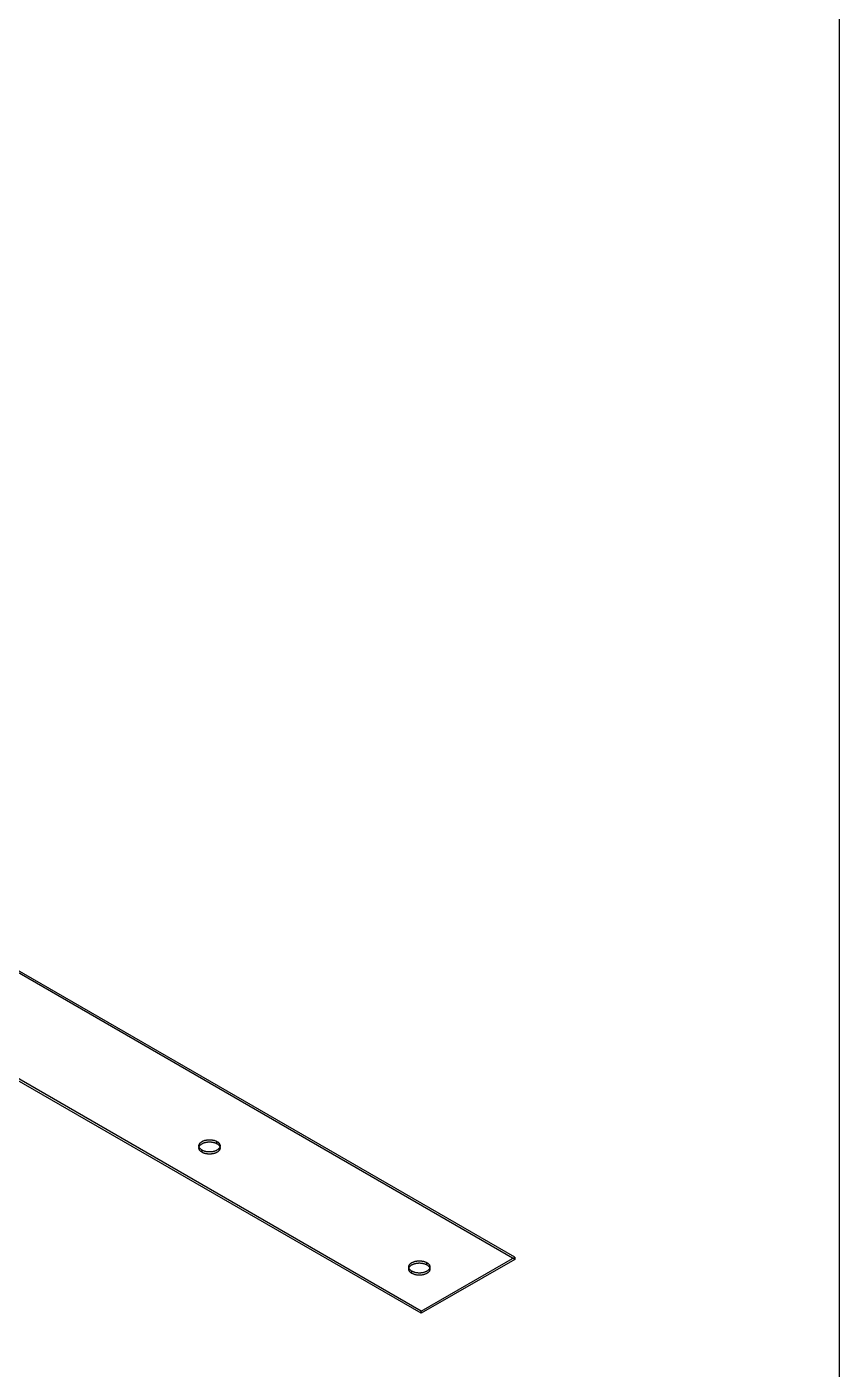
# Model space of a CAD drawing. Header units: inches. Extents: x 7 to 469, y 7 to 301.
# Drawn here: x 426.5 to 469.4, y 153.2 to 224 of the extents above; entities that cross this region are included whole.
import ezdxf

# ---------------------------------------------------------------- set-up
doc = ezdxf.new("R2010")
doc.units = ezdxf.units.IN
doc.header["$MEASUREMENT"] = 0

msp = doc.modelspace()

# ---------------------------------------------------------------- linework, layer by layer
at = {"layer": 'OUTLINE'}
for p, q in [((469.389, 301.389), (469.389, 6.611)), ((452.278, 159.074), (406.127, 185.72)), ((452.278, 158.96), (406.127, 185.606)), ((447.347, 156.227), (406.127, 180.026)), ((447.347, 156.113), (406.127, 179.912)), ((435.664, 165.076), (435.675, 165.09)), ((435.675, 165.09), (435.687, 165.105)), ((435.687, 165.105), (435.701, 165.118)), ((435.701, 165.118), (435.716, 165.132)), ((435.716, 165.132), (435.731, 165.145)), ((435.731, 165.145), (435.748, 165.157)), ((435.748, 165.157), (435.766, 165.169)), ((435.766, 165.169), (435.785, 165.18)), ((435.785, 165.18), (435.805, 165.191)), ((435.805, 165.191), (435.825, 165.202)), ((435.805, 165.077), (435.825, 165.088)), ((435.825, 165.202), (435.847, 165.211)), ((435.825, 165.088), (435.847, 165.098)), ((435.847, 165.211), (435.869, 165.22)), ((435.847, 165.098), (435.869, 165.107)), ((435.869, 165.22), (435.893, 165.229)), ((435.869, 165.107), (435.893, 165.115)), ((435.893, 165.229), (435.916, 165.237)), ((435.893, 165.115), (435.916, 165.123)), ((435.916, 165.237), (435.941, 165.244)), ((435.916, 165.123), (435.941, 165.13)), ((435.941, 165.244), (435.966, 165.25)), ((435.941, 165.13), (435.966, 165.136)), ((435.966, 165.25), (435.991, 165.256)), ((435.966, 165.136), (435.991, 165.142)), ((435.991, 165.256), (436.017, 165.261)), ((435.991, 165.142), (436.017, 165.147)), ((436.017, 165.261), (436.044, 165.265)), ((436.017, 165.147), (436.044, 165.151)), ((436.044, 165.265), (436.071, 165.269)), ((436.044, 165.151), (436.071, 165.155)), ((436.071, 165.269), (436.098, 165.271)), ((436.071, 165.155), (436.098, 165.157)), ((436.098, 165.271), (436.125, 165.273)), ((436.098, 165.157), (436.125, 165.159)), ((436.125, 165.273), (436.152, 165.274)), ((436.125, 165.159), (436.152, 165.161)), ((436.152, 165.274), (436.179, 165.275)), ((436.152, 165.161), (436.179, 165.161)), ((436.179, 165.275), (436.207, 165.274)), ((436.179, 165.161), (436.207, 165.161)), ((436.207, 165.274), (436.234, 165.273)), ((436.207, 165.161), (436.234, 165.159)), ((436.234, 165.273), (436.261, 165.271)), ((436.234, 165.159), (436.261, 165.157)), ((436.261, 165.271), (436.288, 165.269)), ((436.261, 165.157), (436.288, 165.155)), ((436.288, 165.269), (436.315, 165.265)), ((436.288, 165.155), (436.315, 165.151)), ((436.315, 165.265), (436.341, 165.261)), ((436.315, 165.151), (436.341, 165.147)), ((436.341, 165.261), (436.367, 165.256)), ((436.341, 165.147), (436.367, 165.142)), ((436.367, 165.256), (436.393, 165.25)), ((436.367, 165.142), (436.393, 165.136)), ((436.393, 165.25), (436.418, 165.244)), ((436.393, 165.136), (436.418, 165.13)), ((436.418, 165.244), (436.442, 165.237)), ((436.418, 165.13), (436.442, 165.123)), ((436.442, 165.237), (436.466, 165.229)), ((436.442, 165.123), (436.466, 165.115)), ((436.466, 165.229), (436.489, 165.22)), ((436.466, 165.115), (436.489, 165.107)), ((436.489, 165.22), (436.512, 165.211)), ((436.489, 165.107), (436.512, 165.098)), ((436.512, 165.211), (436.533, 165.202)), ((436.512, 165.098), (436.533, 165.088)), ((436.533, 165.202), (436.554, 165.191)), ((436.533, 165.088), (436.554, 165.077)), ((436.554, 165.191), (436.574, 165.18)), ((436.574, 165.067), (436.574, 165.18)), ((436.574, 165.18), (436.593, 165.169)), ((436.593, 165.169), (436.611, 165.157)), ((436.611, 165.157), (436.627, 165.145)), ((436.627, 165.145), (436.643, 165.132)), ((436.643, 165.132), (436.658, 165.118)), ((436.658, 165.118), (436.671, 165.105)), ((436.671, 165.105), (436.684, 165.09)), ((436.684, 165.09), (436.695, 165.076)), ((435.622, 164.968), (435.624, 164.984)), ((435.622, 164.953), (435.622, 164.968)), ((435.622, 164.937), (435.622, 164.953)), ((435.624, 164.921), (435.622, 164.937)), ((435.622, 164.855), (435.624, 164.87)), ((435.622, 164.839), (435.622, 164.855)), ((435.622, 164.823), (435.622, 164.839)), ((435.624, 164.807), (435.622, 164.823)), ((435.624, 164.984), (435.628, 165)), ((435.628, 164.905), (435.624, 164.921)), ((435.624, 164.87), (435.628, 164.886)), ((435.628, 164.792), (435.624, 164.807)), ((435.628, 165), (435.632, 165.016)), ((435.632, 164.89), (435.628, 164.905)), ((435.628, 164.886), (435.632, 164.902)), ((435.632, 164.776), (435.628, 164.792)), ((435.632, 165.016), (435.638, 165.031)), ((435.632, 164.902), (435.638, 164.917)), ((435.638, 164.874), (435.632, 164.89)), ((435.638, 164.761), (435.632, 164.776)), ((435.638, 165.031), (435.646, 165.046)), ((435.638, 164.917), (435.646, 164.932)), ((435.646, 164.859), (435.638, 164.874)), ((435.646, 164.745), (435.638, 164.761)), ((435.646, 165.046), (435.654, 165.061)), ((435.646, 164.932), (435.654, 164.947)), ((435.654, 164.844), (435.646, 164.859)), ((435.654, 164.73), (435.646, 164.745)), ((435.654, 165.061), (435.664, 165.076)), ((435.654, 164.947), (435.664, 164.962)), ((435.664, 164.829), (435.654, 164.844)), ((435.664, 164.716), (435.654, 164.73)), ((435.664, 164.962), (435.675, 164.977)), ((435.675, 164.815), (435.664, 164.829)), ((435.675, 164.701), (435.664, 164.716)), ((435.675, 164.977), (435.687, 164.991)), ((435.687, 164.801), (435.675, 164.815)), ((435.687, 164.687), (435.675, 164.701)), ((435.687, 164.991), (435.701, 165.004)), ((435.701, 164.787), (435.687, 164.801)), ((435.701, 164.673), (435.687, 164.687)), ((435.701, 165.004), (435.716, 165.018)), ((435.716, 164.774), (435.701, 164.787)), ((435.716, 164.66), (435.701, 164.673)), ((435.716, 165.018), (435.731, 165.031)), ((435.731, 164.761), (435.716, 164.774)), ((435.731, 164.647), (435.716, 164.66)), ((435.731, 165.031), (435.748, 165.043)), ((435.748, 164.748), (435.731, 164.761)), ((435.748, 164.634), (435.731, 164.647)), ((435.748, 165.043), (435.766, 165.055)), ((435.766, 164.736), (435.748, 164.748)), ((435.766, 164.623), (435.748, 164.634)), ((435.766, 165.055), (435.785, 165.067)), ((435.785, 164.725), (435.766, 164.736)), ((435.785, 164.611), (435.766, 164.623)), ((435.785, 165.067), (435.805, 165.077)), ((435.805, 164.714), (435.785, 164.725)), ((435.785, 164.611), (435.785, 164.725)), ((435.805, 164.6), (435.785, 164.611)), ((435.825, 164.704), (435.805, 164.714)), ((435.825, 164.59), (435.805, 164.6)), ((435.847, 164.694), (435.825, 164.704)), ((435.847, 164.58), (435.825, 164.59)), ((435.869, 164.685), (435.847, 164.694)), ((435.869, 164.571), (435.847, 164.58)), ((435.893, 164.676), (435.869, 164.685)), ((435.893, 164.563), (435.869, 164.571)), ((435.916, 164.669), (435.893, 164.676)), ((435.916, 164.555), (435.893, 164.563)), ((435.941, 164.662), (435.916, 164.669)), ((435.941, 164.548), (435.916, 164.555)), ((435.966, 164.655), (435.941, 164.662)), ((435.966, 164.541), (435.941, 164.548)), ((435.991, 164.649), (435.966, 164.655)), ((435.991, 164.536), (435.966, 164.541)), ((436.017, 164.644), (435.991, 164.649)), ((436.017, 164.531), (435.991, 164.536)), ((436.044, 164.64), (436.017, 164.644)), ((436.044, 164.526), (436.017, 164.531)), ((436.071, 164.637), (436.044, 164.64)), ((436.071, 164.523), (436.044, 164.526)), ((436.098, 164.634), (436.071, 164.637)), ((436.098, 164.52), (436.071, 164.523)), ((436.125, 164.632), (436.098, 164.634)), ((436.125, 164.518), (436.098, 164.52)), ((436.152, 164.631), (436.125, 164.632)), ((436.152, 164.517), (436.125, 164.518)), ((436.179, 164.631), (436.152, 164.631)), ((436.179, 164.517), (436.152, 164.517)), ((436.207, 164.631), (436.179, 164.631)), ((436.207, 164.517), (436.179, 164.517)), ((436.234, 164.632), (436.207, 164.631)), ((436.234, 164.518), (436.207, 164.517)), ((436.261, 164.634), (436.234, 164.632)), ((436.261, 164.52), (436.234, 164.518)), ((436.288, 164.637), (436.261, 164.634)), ((436.288, 164.523), (436.261, 164.52)), ((436.315, 164.64), (436.288, 164.637)), ((436.315, 164.526), (436.288, 164.523)), ((436.341, 164.644), (436.315, 164.64)), ((436.341, 164.531), (436.315, 164.526)), ((436.367, 164.649), (436.341, 164.644)), ((436.367, 164.536), (436.341, 164.531)), ((436.393, 164.655), (436.367, 164.649)), ((436.393, 164.541), (436.367, 164.536)), ((436.418, 164.662), (436.393, 164.655)), ((436.418, 164.548), (436.393, 164.541)), ((436.442, 164.669), (436.418, 164.662)), ((436.442, 164.555), (436.418, 164.548)), ((436.466, 164.676), (436.442, 164.669)), ((436.466, 164.563), (436.442, 164.555)), ((436.489, 164.685), (436.466, 164.676)), ((436.489, 164.571), (436.466, 164.563)), ((436.512, 164.694), (436.489, 164.685)), ((436.512, 164.58), (436.489, 164.571)), ((436.533, 164.704), (436.512, 164.694)), ((436.533, 164.59), (436.512, 164.58)), ((436.554, 164.714), (436.533, 164.704)), ((436.554, 164.6), (436.533, 164.59)), ((436.554, 165.077), (436.574, 165.067)), ((436.574, 164.725), (436.554, 164.714)), ((436.574, 164.611), (436.554, 164.6)), ((436.574, 165.067), (436.593, 165.055)), ((436.593, 164.736), (436.574, 164.725)), ((436.593, 164.623), (436.574, 164.611)), ((436.593, 165.055), (436.611, 165.043)), ((436.611, 164.748), (436.593, 164.736)), ((436.611, 164.634), (436.593, 164.623)), ((436.611, 165.043), (436.627, 165.031)), ((436.627, 164.761), (436.611, 164.748)), ((436.627, 164.647), (436.611, 164.634)), ((436.627, 165.031), (436.643, 165.018)), ((436.643, 164.774), (436.627, 164.761)), ((436.643, 164.66), (436.627, 164.647)), ((436.643, 165.018), (436.658, 165.004)), ((436.658, 164.787), (436.643, 164.774)), ((436.658, 164.673), (436.643, 164.66)), ((436.658, 165.004), (436.671, 164.991)), ((436.671, 164.801), (436.658, 164.787)), ((436.671, 164.687), (436.658, 164.673)), ((436.671, 164.991), (436.684, 164.977)), ((436.684, 164.815), (436.671, 164.801)), ((436.684, 164.701), (436.671, 164.687)), ((436.684, 164.977), (436.695, 164.962)), ((436.695, 164.829), (436.684, 164.815)), ((436.695, 164.716), (436.684, 164.701)), ((436.695, 165.076), (436.705, 165.061)), ((436.695, 164.962), (436.705, 164.947)), ((436.705, 164.844), (436.695, 164.829)), ((436.705, 164.73), (436.695, 164.716)), ((436.705, 165.061), (436.713, 165.046)), ((436.705, 164.947), (436.713, 164.932)), ((436.713, 164.859), (436.705, 164.844)), ((436.713, 164.745), (436.705, 164.73)), ((436.713, 165.046), (436.72, 165.031)), ((436.713, 164.932), (436.72, 164.917)), ((436.72, 164.874), (436.713, 164.859)), ((436.72, 164.761), (436.713, 164.745)), ((436.72, 165.031), (436.726, 165.016)), ((436.72, 164.917), (436.726, 164.902)), ((436.726, 164.89), (436.72, 164.874)), ((436.726, 164.776), (436.72, 164.761)), ((436.726, 165.016), (436.731, 165)), ((436.731, 164.905), (436.726, 164.89)), ((436.726, 164.902), (436.731, 164.886)), ((436.731, 164.792), (436.726, 164.776)), ((436.731, 165), (436.735, 164.984)), ((436.735, 164.921), (436.731, 164.905)), ((436.731, 164.886), (436.735, 164.87)), ((436.735, 164.807), (436.731, 164.792)), ((436.735, 164.984), (436.737, 164.968)), ((436.737, 164.937), (436.735, 164.921)), ((436.735, 164.87), (436.737, 164.855)), ((436.737, 164.823), (436.735, 164.807)), ((436.737, 164.968), (436.737, 164.953)), ((436.737, 164.953), (436.737, 164.937)), ((436.737, 164.855), (436.737, 164.839)), ((436.737, 164.839), (436.737, 164.823)), ((446.744, 158.699), (446.757, 158.714)), ((446.757, 158.714), (446.77, 158.727)), ((446.77, 158.727), (446.785, 158.741)), ((446.785, 158.741), (446.801, 158.754)), ((446.801, 158.754), (446.817, 158.766)), ((446.817, 158.766), (446.835, 158.778)), ((446.835, 158.778), (446.854, 158.789)), ((446.854, 158.789), (446.874, 158.8)), ((446.874, 158.8), (446.895, 158.811)), ((446.895, 158.811), (446.916, 158.82)), ((446.916, 158.82), (446.939, 158.829)), ((446.916, 158.707), (446.939, 158.716)), ((446.939, 158.829), (446.962, 158.838)), ((446.939, 158.716), (446.962, 158.724)), ((446.962, 158.838), (446.986, 158.846)), ((446.962, 158.724), (446.986, 158.732)), ((446.986, 158.846), (447.01, 158.853)), ((446.986, 158.732), (447.01, 158.739)), ((447.01, 158.853), (447.035, 158.859)), ((447.01, 158.739), (447.035, 158.745)), ((447.035, 158.859), (447.061, 158.865)), ((447.035, 158.745), (447.061, 158.751)), ((447.061, 158.865), (447.087, 158.87)), ((447.061, 158.751), (447.087, 158.756)), ((447.087, 158.87), (447.113, 158.874)), ((447.087, 158.756), (447.113, 158.76)), ((447.113, 158.874), (447.14, 158.878)), ((447.113, 158.76), (447.14, 158.764)), ((447.14, 158.878), (447.167, 158.88)), ((447.14, 158.764), (447.167, 158.766)), ((447.167, 158.88), (447.194, 158.882)), ((447.167, 158.766), (447.194, 158.768)), ((447.194, 158.882), (447.221, 158.883)), ((447.194, 158.768), (447.221, 158.77)), ((447.221, 158.883), (447.249, 158.884)), ((447.221, 158.77), (447.249, 158.77)), ((447.249, 158.884), (447.276, 158.883)), ((447.249, 158.77), (447.276, 158.77)), ((447.276, 158.883), (447.303, 158.882)), ((447.276, 158.77), (447.303, 158.768)), ((447.303, 158.882), (447.33, 158.88)), ((447.303, 158.768), (447.33, 158.766)), ((447.33, 158.88), (447.357, 158.878)), ((447.33, 158.766), (447.357, 158.764)), ((447.347, 156.227), (452.278, 159.074)), ((452.278, 158.96), (447.347, 156.113)), ((447.357, 158.878), (447.384, 158.874)), ((447.357, 158.764), (447.384, 158.76)), ((447.384, 158.874), (447.41, 158.87)), ((447.384, 158.76), (447.41, 158.756)), ((447.41, 158.87), (447.436, 158.865)), ((447.41, 158.756), (447.436, 158.751)), ((447.436, 158.865), (447.462, 158.859)), ((447.436, 158.751), (447.462, 158.745)), ((447.462, 158.859), (447.487, 158.853)), ((447.462, 158.745), (447.487, 158.739)), ((447.487, 158.853), (447.512, 158.846)), ((447.487, 158.739), (447.512, 158.732)), ((447.512, 158.846), (447.535, 158.838)), ((447.512, 158.732), (447.535, 158.724)), ((447.535, 158.838), (447.558, 158.829)), ((447.535, 158.724), (447.558, 158.716)), ((447.558, 158.829), (447.581, 158.82)), ((447.558, 158.716), (447.581, 158.707)), ((447.581, 158.82), (447.602, 158.811)), ((447.602, 158.811), (447.623, 158.8)), ((447.623, 158.8), (447.643, 158.789)), ((447.643, 158.676), (447.643, 158.789)), ((447.643, 158.789), (447.662, 158.778)), ((447.662, 158.778), (447.68, 158.766)), ((447.68, 158.766), (447.697, 158.754)), ((447.697, 158.754), (447.712, 158.741)), ((447.712, 158.741), (447.727, 158.727)), ((447.727, 158.727), (447.741, 158.714)), ((447.741, 158.714), (447.753, 158.699)), ((452.278, 159.074), (452.278, 158.96)), ((446.691, 158.577), (446.693, 158.593)), ((446.691, 158.562), (446.691, 158.577)), ((446.691, 158.546), (446.691, 158.562)), ((446.693, 158.53), (446.691, 158.546)), ((446.691, 158.464), (446.693, 158.479)), ((446.691, 158.448), (446.691, 158.464)), ((446.691, 158.432), (446.691, 158.448)), ((446.693, 158.416), (446.691, 158.432)), ((446.693, 158.593), (446.697, 158.609)), ((446.697, 158.514), (446.693, 158.53)), ((446.693, 158.479), (446.697, 158.495)), ((446.697, 158.401), (446.693, 158.416)), ((446.697, 158.609), (446.701, 158.625)), ((446.701, 158.499), (446.697, 158.514)), ((446.697, 158.495), (446.701, 158.511)), ((446.701, 158.385), (446.697, 158.401)), ((446.701, 158.625), (446.707, 158.64)), ((446.701, 158.511), (446.707, 158.526)), ((446.707, 158.483), (446.701, 158.499)), ((446.707, 158.37), (446.701, 158.385)), ((446.707, 158.64), (446.715, 158.655)), ((446.707, 158.526), (446.715, 158.541)), ((446.715, 158.468), (446.707, 158.483)), ((446.715, 158.354), (446.707, 158.37)), ((446.715, 158.655), (446.723, 158.67)), ((446.715, 158.541), (446.723, 158.556)), ((446.723, 158.453), (446.715, 158.468)), ((446.723, 158.339), (446.715, 158.354)), ((446.723, 158.67), (446.733, 158.685)), ((446.723, 158.556), (446.733, 158.571)), ((446.733, 158.438), (446.723, 158.453)), ((446.733, 158.325), (446.723, 158.339)), ((446.733, 158.685), (446.744, 158.699)), ((446.733, 158.571), (446.744, 158.586)), ((446.744, 158.424), (446.733, 158.438)), ((446.744, 158.31), (446.733, 158.325)), ((446.744, 158.586), (446.757, 158.6)), ((446.757, 158.41), (446.744, 158.424)), ((446.757, 158.296), (446.744, 158.31)), ((446.757, 158.6), (446.77, 158.613)), ((446.77, 158.396), (446.757, 158.41)), ((446.77, 158.282), (446.757, 158.296)), ((446.77, 158.613), (446.785, 158.627)), ((446.785, 158.383), (446.77, 158.396)), ((446.785, 158.269), (446.77, 158.282)), ((446.785, 158.627), (446.801, 158.64)), ((446.801, 158.37), (446.785, 158.383)), ((446.801, 158.256), (446.785, 158.269)), ((446.801, 158.64), (446.817, 158.652)), ((446.817, 158.357), (446.801, 158.37)), ((446.817, 158.243), (446.801, 158.256)), ((446.817, 158.652), (446.835, 158.664)), ((446.835, 158.345), (446.817, 158.357)), ((446.835, 158.232), (446.817, 158.243)), ((446.835, 158.664), (446.854, 158.676)), ((446.854, 158.334), (446.835, 158.345)), ((446.854, 158.22), (446.835, 158.232)), ((446.854, 158.676), (446.874, 158.686)), ((446.854, 158.22), (446.854, 158.334)), ((446.874, 158.323), (446.854, 158.334)), ((446.874, 158.209), (446.854, 158.22)), ((446.874, 158.686), (446.895, 158.697)), ((446.895, 158.313), (446.874, 158.323)), ((446.895, 158.199), (446.874, 158.209)), ((446.895, 158.697), (446.916, 158.707)), ((446.916, 158.303), (446.895, 158.313)), ((446.916, 158.189), (446.895, 158.199)), ((446.939, 158.294), (446.916, 158.303)), ((446.939, 158.18), (446.916, 158.189)), ((446.962, 158.285), (446.939, 158.294)), ((446.962, 158.172), (446.939, 158.18)), ((446.986, 158.278), (446.962, 158.285)), ((446.986, 158.164), (446.962, 158.172)), ((447.01, 158.271), (446.986, 158.278)), ((447.01, 158.157), (446.986, 158.164)), ((447.035, 158.264), (447.01, 158.271)), ((447.035, 158.15), (447.01, 158.157)), ((447.061, 158.258), (447.035, 158.264)), ((447.061, 158.145), (447.035, 158.15)), ((447.087, 158.253), (447.061, 158.258)), ((447.087, 158.14), (447.061, 158.145)), ((447.113, 158.249), (447.087, 158.253)), ((447.113, 158.135), (447.087, 158.14)), ((447.14, 158.246), (447.113, 158.249)), ((447.14, 158.132), (447.113, 158.135)), ((447.167, 158.243), (447.14, 158.246)), ((447.167, 158.129), (447.14, 158.132)), ((447.194, 158.241), (447.167, 158.243)), ((447.194, 158.127), (447.167, 158.129)), ((447.221, 158.24), (447.194, 158.241)), ((447.221, 158.126), (447.194, 158.127)), ((447.249, 158.24), (447.221, 158.24)), ((447.249, 158.126), (447.221, 158.126)), ((447.276, 158.24), (447.249, 158.24)), ((447.276, 158.126), (447.249, 158.126)), ((447.303, 158.241), (447.276, 158.24)), ((447.303, 158.127), (447.276, 158.126)), ((447.33, 158.243), (447.303, 158.241)), ((447.33, 158.129), (447.303, 158.127)), ((447.357, 158.246), (447.33, 158.243)), ((447.357, 158.132), (447.33, 158.129)), ((447.384, 158.249), (447.357, 158.246)), ((447.384, 158.135), (447.357, 158.132)), ((447.41, 158.253), (447.384, 158.249)), ((447.41, 158.14), (447.384, 158.135)), ((447.436, 158.258), (447.41, 158.253)), ((447.436, 158.145), (447.41, 158.14)), ((447.462, 158.264), (447.436, 158.258)), ((447.462, 158.15), (447.436, 158.145)), ((447.487, 158.271), (447.462, 158.264)), ((447.487, 158.157), (447.462, 158.15)), ((447.512, 158.278), (447.487, 158.271)), ((447.512, 158.164), (447.487, 158.157)), ((447.535, 158.285), (447.512, 158.278)), ((447.535, 158.172), (447.512, 158.164)), ((447.558, 158.294), (447.535, 158.285)), ((447.558, 158.18), (447.535, 158.172)), ((447.581, 158.303), (447.558, 158.294)), ((447.581, 158.189), (447.558, 158.18)), ((447.581, 158.707), (447.602, 158.697)), ((447.602, 158.313), (447.581, 158.303)), ((447.602, 158.199), (447.581, 158.189)), ((447.602, 158.697), (447.623, 158.686)), ((447.623, 158.323), (447.602, 158.313)), ((447.623, 158.209), (447.602, 158.199)), ((447.623, 158.686), (447.643, 158.676)), ((447.643, 158.334), (447.623, 158.323)), ((447.643, 158.22), (447.623, 158.209)), ((447.643, 158.676), (447.662, 158.664)), ((447.662, 158.345), (447.643, 158.334)), ((447.662, 158.232), (447.643, 158.22)), ((447.662, 158.664), (447.68, 158.652)), ((447.68, 158.357), (447.662, 158.345)), ((447.68, 158.243), (447.662, 158.232)), ((447.68, 158.652), (447.697, 158.64)), ((447.697, 158.37), (447.68, 158.357)), ((447.697, 158.256), (447.68, 158.243)), ((447.697, 158.64), (447.712, 158.627)), ((447.712, 158.383), (447.697, 158.37)), ((447.712, 158.269), (447.697, 158.256)), ((447.712, 158.627), (447.727, 158.613)), ((447.727, 158.396), (447.712, 158.383)), ((447.727, 158.282), (447.712, 158.269)), ((447.727, 158.613), (447.741, 158.6)), ((447.741, 158.41), (447.727, 158.396)), ((447.741, 158.296), (447.727, 158.282)), ((447.741, 158.6), (447.753, 158.586)), ((447.753, 158.424), (447.741, 158.41)), ((447.753, 158.31), (447.741, 158.296)), ((447.753, 158.699), (447.764, 158.685)), ((447.753, 158.586), (447.764, 158.571)), ((447.764, 158.438), (447.753, 158.424)), ((447.764, 158.325), (447.753, 158.31)), ((447.764, 158.685), (447.774, 158.67)), ((447.764, 158.571), (447.774, 158.556)), ((447.774, 158.453), (447.764, 158.438)), ((447.774, 158.339), (447.764, 158.325)), ((447.774, 158.67), (447.782, 158.655)), ((447.774, 158.556), (447.782, 158.541)), ((447.782, 158.468), (447.774, 158.453)), ((447.782, 158.354), (447.774, 158.339)), ((447.782, 158.655), (447.79, 158.64)), ((447.782, 158.541), (447.79, 158.526)), ((447.79, 158.483), (447.782, 158.468)), ((447.79, 158.37), (447.782, 158.354)), ((447.79, 158.64), (447.796, 158.625)), ((447.79, 158.526), (447.796, 158.511)), ((447.796, 158.499), (447.79, 158.483)), ((447.796, 158.385), (447.79, 158.37)), ((447.796, 158.625), (447.8, 158.609)), ((447.8, 158.514), (447.796, 158.499)), ((447.796, 158.511), (447.8, 158.495)), ((447.8, 158.401), (447.796, 158.385)), ((447.8, 158.609), (447.804, 158.593)), ((447.804, 158.53), (447.8, 158.514)), ((447.8, 158.495), (447.804, 158.479)), ((447.804, 158.416), (447.8, 158.401)), ((447.804, 158.593), (447.806, 158.577)), ((447.806, 158.546), (447.804, 158.53)), ((447.804, 158.479), (447.806, 158.464)), ((447.806, 158.432), (447.804, 158.416)), ((447.806, 158.577), (447.806, 158.562)), ((447.806, 158.562), (447.806, 158.546)), ((447.806, 158.464), (447.806, 158.448)), ((447.806, 158.448), (447.806, 158.432)), ((447.347, 156.113), (447.347, 156.227))]:
    msp.add_line(p, q, dxfattribs=at)

doc.saveas('drawing.dxf')
